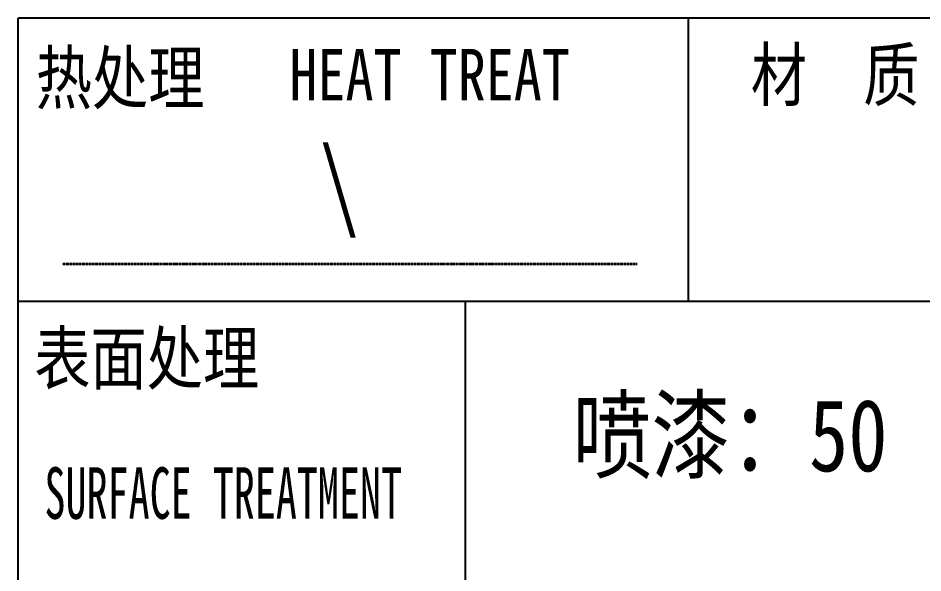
# Model space of a CAD drawing. Header units: millimetres. Extents: x 1333 to 129696, y -57210 to 105899.
# Drawn here: x 60049 to 60576, y 101429 to 101752 of the extents above; entities that cross this region are included whole.
import ezdxf
from ezdxf.enums import TextEntityAlignment as Align

# ---------------------------------------------------------------- set-up
doc = ezdxf.new("R2010")
doc.units = ezdxf.units.MM
doc.header["$LTSCALE"] = 0.5
doc.linetypes.add('AM_ISO02W050x2', pattern=[3.75, 3, -0.75])
doc.layers.add('图\\M+19E79\\M+195B6\\M+18E9A', color=7, linetype='Continuous')
doc.layers.add('车型', color=7, linetype='Continuous')
for name, color, linetype, lineweight in [('图框', 7, 'Continuous', 18), ('热处理', 7, 'Continuous', 20), ('粗虚线', 6, 'AM_ISO02W050x2', 35)]:
    doc.layers.add(name, color=color, linetype=linetype, lineweight=lineweight)
doc.styles.add('国标', font='simfang.ttf', dxfattribs={"width": 0.8})

# ---------------------------------------------------------------- blocks, each defined once
blk = doc.blocks.new('GZDEH零件A3图框V01版')
at = {"layer": '图\\M+19E79\\M+195B6\\M+18E9A', "color": 7}
blk.add_line((3272.49, -1788.461), (3092.49, -1788.461), dxfattribs=at)
at = {"layer": '图\\M+19E79\\M+195B6\\M+18E9A', "color": 9}
for p, q in [((3272.49, -1788.461), (3092.49, -1788.461)), ((3124.99, -1788.461), (3124.99, -1802.211)), ((3181.99, -1802.211), (3092.49, -1802.211)), ((3114.17, -1802.211), (3114.17, -1815.961))]:
    blk.add_line(p, q, dxfattribs=at)
at = {"layer": '图\\M+19E79\\M+195B6\\M+18E9A', "color": 9, "linetype": 'Continuous'}
blk.add_line((3092.49, -1832.961), (3092.49, -1788.461), dxfattribs=at)
at = {"layer": '图\\M+19E79\\M+195B6\\M+18E9A', "color": 9, "style": '国标'}
for s, width, p in [('热处理', 0.8, (3093.349, -1792.606)), ('材  质', 0.8, (3128.037, -1792.46)), ('表面处理', 0.8, (3093.275, -1806.208)), ('SURFACE TREATMENT', 0.6, (3093.768, -1812.752))]:
    blk.add_text(s, height=2.5, dxfattribs=dict(at, width=width)).set_placement(p)
at = {"layer": '图\\M+19E79\\M+195B6\\M+18E9A', "color": 9, "style": '国标', "width": 0.8}
blk.add_text('HEAT TREAT', height=2.5, dxfattribs=at).set_placement((3112.454, -1792.456), align=Align.CENTER)
blk = doc.blocks.new('DEH A3')
at = {"layer": '图框'}
blk.add_blockref('GZDEH零件A3图框V01版', (-2857.49, 1846.461), dxfattribs=at)

msp = doc.modelspace()

# ---------------------------------------------------------------- linework, layer by layer
at = {"layer": '粗虚线'}
msp.add_line((60075.197, 101608.769), (60409.53, 101608.769), dxfattribs=at)

# ---------------------------------------------------------------- block references
at = {"layer": '图框', "xscale": 12, "yscale": 12, "zscale": 12}
msp.add_blockref('DEH A3', (57229.101, 101055.912), dxfattribs=at)

# ---------------------------------------------------------------- texts
at = {"layer": '热处理', "color": 3, "style": '国标', "width": 0.8}
msp.add_text('\\', height=42, dxfattribs=at).set_placement((60236.057, 101634.266), align=Align.CENTER)
at = {"layer": '车型', "color": 3, "style": '国标', "width": 0.8}
msp.add_text('喷漆：50  Y08深黄', height=42, dxfattribs=at).set_placement((60372.02, 101488.084))

doc.saveas('drawing.dxf')
